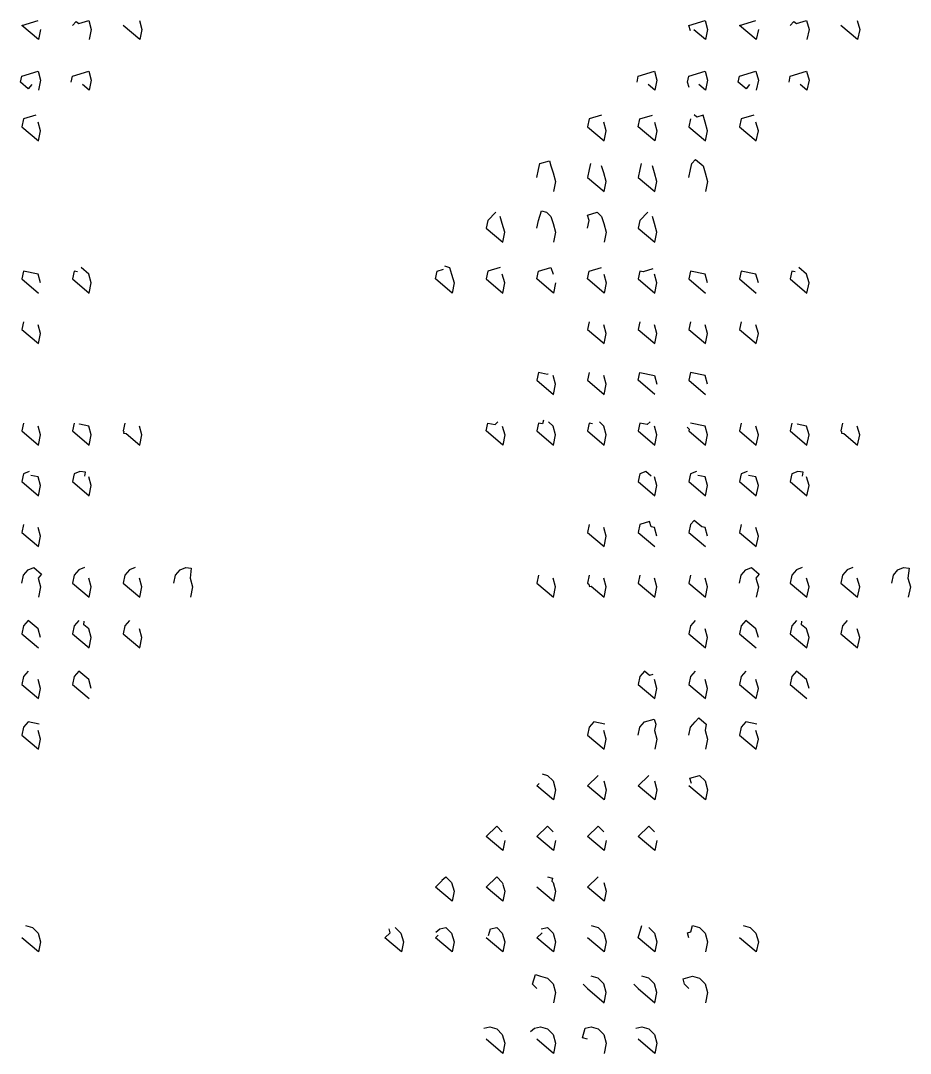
# Model space of a CAD drawing. Header units: inches. Extents: x -12292079.407 to -12292079.373, y 116895049.277 to 116895049.734.
# Drawn here: x -12292079.38712 to -12292079.37485, y 116895049.59236 to 116895049.6066 of the extents above; entities that cross this region are included whole.
import ezdxf

# ---------------------------------------------------------------- set-up
doc = ezdxf.new("R2010")
doc.units = ezdxf.units.IN
doc.header["$MEASUREMENT"] = 0

msp = doc.modelspace()

# ---------------------------------------------------------------- linework, layer by layer
for points in [[(-12292079.386845, 116895049.606477), (-12292079.386875, 116895049.606337), (-12292079.387103, 116895049.606531), (-12292079.386881, 116895049.606598)], [(-12292079.386404, 116895049.606531), (-12292079.386355, 116895049.606588), (-12292079.386318, 116895049.606557), (-12292079.386182, 116895049.606598), (-12292079.386146, 116895049.606477), (-12292079.386176, 116895049.606337)], [(-12292079.385483, 116895049.606598), (-12292079.385447, 116895049.606477), (-12292079.385477, 116895049.606337), (-12292079.385705, 116895049.606531)], [(-12292079.377882, 116895049.606459), (-12292079.377903, 116895049.606531), (-12292079.377681, 116895049.606598), (-12292079.377645, 116895049.606477), (-12292079.377675, 116895049.606337), (-12292079.377835, 116895049.606473)], [(-12292079.376505, 116895049.606531), (-12292079.376457, 116895049.606588), (-12292079.376419, 116895049.606557), (-12292079.376283, 116895049.606598), (-12292079.376247, 116895049.606477), (-12292079.376277, 116895049.606337)], [(-12292079.386967, 116895049.605717), (-12292079.387015, 116895049.605659), (-12292079.387121, 116895049.605749), (-12292079.387103, 116895049.605832), (-12292079.386881, 116895049.605899), (-12292079.386845, 116895049.605778), (-12292079.386875, 116895049.605638)], [(-12292079.386422, 116895049.605749), (-12292079.386404, 116895049.605832), (-12292079.386182, 116895049.605899), (-12292079.386146, 116895049.605778), (-12292079.386176, 116895049.605638), (-12292079.386268, 116895049.605717)], [(-12292079.377899, 116895049.605677), (-12292079.377921, 116895049.605749), (-12292079.377903, 116895049.605832), (-12292079.377681, 116895049.605899), (-12292079.377645, 116895049.605778), (-12292079.377675, 116895049.605638), (-12292079.377767, 116895049.605717)], [(-12292079.377068, 116895049.605717), (-12292079.377116, 116895049.605659), (-12292079.377222, 116895049.605749), (-12292079.377204, 116895049.605832), (-12292079.376982, 116895049.605899), (-12292079.376946, 116895049.605778), (-12292079.376976, 116895049.605638)], [(-12292079.386909, 116895049.605293), (-12292079.38708, 116895049.605242), (-12292079.387103, 116895049.605133), (-12292079.386875, 116895049.604939), (-12292079.386845, 116895049.605079), (-12292079.386881, 116895049.6052)], [(-12292079.37788, 116895049.605242), (-12292079.377903, 116895049.605133), (-12292079.377675, 116895049.604939), (-12292079.377645, 116895049.605079), (-12292079.377681, 116895049.6052), (-12292079.377709, 116895049.605293), (-12292079.377795, 116895049.605267), (-12292079.377832, 116895049.605299)], [(-12292079.377903, 116895049.604435), (-12292079.37788, 116895049.604543), (-12292079.377863, 116895049.604626), (-12292079.377814, 116895049.604683), (-12292079.377709, 116895049.604594), (-12292079.377681, 116895049.604501), (-12292079.377645, 116895049.60438), (-12292079.377675, 116895049.60424)], [(-12292079.38, 116895049.604435), (-12292079.379977, 116895049.604543), (-12292079.37996, 116895049.604626), (-12292079.379827, 116895049.604666), (-12292079.379806, 116895049.604594), (-12292079.379778, 116895049.604501), (-12292079.379742, 116895049.60438), (-12292079.379771, 116895049.60424)], [(-12292079.38, 116895049.603736), (-12292079.379977, 116895049.603844), (-12292079.379938, 116895049.603976), (-12292079.379866, 116895049.603955), (-12292079.379806, 116895049.603895), (-12292079.379778, 116895049.603802), (-12292079.379742, 116895049.603681), (-12292079.379771, 116895049.603541)], [(-12292079.379301, 116895049.603736), (-12292079.379278, 116895049.603844), (-12292079.3793, 116895049.603915), (-12292079.379167, 116895049.603955), (-12292079.379107, 116895049.603895), (-12292079.379079, 116895049.603802), (-12292079.379043, 116895049.603681), (-12292079.379072, 116895049.603541)], [(-12292079.386845, 116895049.602982), (-12292079.386881, 116895049.603103), (-12292079.38708, 116895049.603145), (-12292079.387103, 116895049.603037), (-12292079.386875, 116895049.602842)], [(-12292079.386336, 116895049.603135), (-12292079.386381, 116895049.603145), (-12292079.386404, 116895049.603037), (-12292079.386176, 116895049.602842), (-12292079.386146, 116895049.602982), (-12292079.386182, 116895049.603103), (-12292079.386287, 116895049.603192)], [(-12292079.381276, 116895049.603217), (-12292079.381204, 116895049.603196), (-12292079.381176, 116895049.603103), (-12292079.38114, 116895049.602982), (-12292079.381169, 116895049.602842), (-12292079.381398, 116895049.603037), (-12292079.381375, 116895049.603145), (-12292079.381289, 116895049.60317)], [(-12292079.378401, 116895049.603175), (-12292079.378534, 116895049.603135), (-12292079.378579, 116895049.603145), (-12292079.378602, 116895049.603037), (-12292079.378373, 116895049.602842), (-12292079.378344, 116895049.602982), (-12292079.37838, 116895049.603103)], [(-12292079.376437, 116895049.603135), (-12292079.376482, 116895049.603145), (-12292079.376505, 116895049.603037), (-12292079.376277, 116895049.602842), (-12292079.376247, 116895049.602982), (-12292079.376283, 116895049.603103), (-12292079.376388, 116895049.603192)], [(-12292079.38708, 116895049.602446), (-12292079.387103, 116895049.602338), (-12292079.386875, 116895049.602144), (-12292079.386845, 116895049.602283), (-12292079.386881, 116895049.602404)], [(-12292079.37985, 116895049.601726), (-12292079.379852, 116895049.60172), (-12292079.379977, 116895049.601747), (-12292079.38, 116895049.601639), (-12292079.379771, 116895049.601445), (-12292079.379742, 116895049.601585), (-12292079.379778, 116895049.601705)], [(-12292079.38708, 116895049.601048), (-12292079.387103, 116895049.60094), (-12292079.386875, 116895049.600746), (-12292079.386845, 116895049.600886), (-12292079.386881, 116895049.601006)], [(-12292079.386381, 116895049.601048), (-12292079.386404, 116895049.60094), (-12292079.386176, 116895049.600746), (-12292079.386146, 116895049.600886), (-12292079.386182, 116895049.601006), (-12292079.386308, 116895049.601032), (-12292079.386307, 116895049.601038)], [(-12292079.385682, 116895049.601048), (-12292079.385705, 116895049.60094), (-12292079.385697, 116895049.600933), (-12292079.3857, 116895049.600911), (-12292079.385666, 116895049.600907), (-12292079.385477, 116895049.600746), (-12292079.385447, 116895049.600886), (-12292079.385483, 116895049.601006)], [(-12292079.37991, 116895049.601087), (-12292079.379925, 116895049.601037), (-12292079.379977, 116895049.601048), (-12292079.38, 116895049.60094), (-12292079.379771, 116895049.600746), (-12292079.379742, 116895049.600886), (-12292079.379778, 116895049.601006), (-12292079.379838, 116895049.601066)], [(-12292079.379233, 116895049.601038), (-12292079.379278, 116895049.601048), (-12292079.379301, 116895049.60094), (-12292079.379072, 116895049.600746), (-12292079.379043, 116895049.600886), (-12292079.379079, 116895049.601006), (-12292079.379139, 116895049.601066)], [(-12292079.377929, 116895049.600991), (-12292079.377898, 116895049.600964), (-12292079.377903, 116895049.60094), (-12292079.377675, 116895049.600746), (-12292079.377645, 116895049.600886), (-12292079.377681, 116895049.601006), (-12292079.37788, 116895049.601048)], [(-12292079.376482, 116895049.601048), (-12292079.376505, 116895049.60094), (-12292079.376277, 116895049.600746), (-12292079.376247, 116895049.600886), (-12292079.376283, 116895049.601006), (-12292079.376409, 116895049.601032), (-12292079.376408, 116895049.601038)], [(-12292079.375783, 116895049.601048), (-12292079.375806, 116895049.60094), (-12292079.375798, 116895049.600933), (-12292079.375801, 116895049.600911), (-12292079.375767, 116895049.600907), (-12292079.375578, 116895049.600746), (-12292079.375548, 116895049.600886), (-12292079.375584, 116895049.601006)], [(-12292079.387001, 116895049.60038), (-12292079.38708, 116895049.600349), (-12292079.387103, 116895049.600241), (-12292079.386875, 116895049.600047), (-12292079.386845, 116895049.600187), (-12292079.386881, 116895049.600307), (-12292079.386981, 116895049.600328)], [(-12292079.386234, 116895049.600318), (-12292079.386227, 116895049.60037), (-12292079.386302, 116895049.60038), (-12292079.386381, 116895049.600349), (-12292079.386404, 116895049.600241), (-12292079.386176, 116895049.600047), (-12292079.386146, 116895049.600187), (-12292079.386182, 116895049.600307)], [(-12292079.378425, 116895049.600317), (-12292079.3785, 116895049.60038), (-12292079.378579, 116895049.600349), (-12292079.378602, 116895049.600241), (-12292079.378373, 116895049.600047), (-12292079.378344, 116895049.600187), (-12292079.37838, 116895049.600307)], [(-12292079.376335, 116895049.600318), (-12292079.376328, 116895049.60037), (-12292079.376403, 116895049.60038), (-12292079.376482, 116895049.600349), (-12292079.376505, 116895049.600241), (-12292079.376277, 116895049.600047), (-12292079.376247, 116895049.600187), (-12292079.376283, 116895049.600307)], [(-12292079.377645, 116895049.599488), (-12292079.377681, 116895049.599608), (-12292079.377726, 116895049.599618), (-12292079.377832, 116895049.599707), (-12292079.37788, 116895049.59965), (-12292079.377903, 116895049.599542), (-12292079.377675, 116895049.599348)], [(-12292079.38708, 116895049.59965), (-12292079.387103, 116895049.599542), (-12292079.386875, 116895049.599348), (-12292079.386845, 116895049.599488), (-12292079.386881, 116895049.599608)], [(-12292079.378344, 116895049.599488), (-12292079.37838, 116895049.599608), (-12292079.378425, 116895049.599618), (-12292079.378447, 116895049.59969), (-12292079.378579, 116895049.59965), (-12292079.378602, 116895049.599542), (-12292079.378373, 116895049.599348)], [(-12292079.387103, 116895049.598843), (-12292079.38708, 116895049.598951), (-12292079.387017, 116895049.599025), (-12292079.386938, 116895049.599056), (-12292079.386833, 116895049.598966), (-12292079.386881, 116895049.598909), (-12292079.386845, 116895049.598789), (-12292079.386875, 116895049.598649)], [(-12292079.386239, 116895049.599056), (-12292079.386318, 116895049.599025), (-12292079.386381, 116895049.598951), (-12292079.386404, 116895049.598843), (-12292079.386176, 116895049.598649), (-12292079.386146, 116895049.598789), (-12292079.386182, 116895049.598909)], [(-12292079.38554, 116895049.599056), (-12292079.38562, 116895049.599025), (-12292079.385682, 116895049.598951), (-12292079.385705, 116895049.598843), (-12292079.385477, 116895049.598649), (-12292079.385447, 116895049.598789), (-12292079.385483, 116895049.598909)], [(-12292079.385006, 116895049.598843), (-12292079.384983, 116895049.598951), (-12292079.384921, 116895049.599025), (-12292079.384841, 116895049.599056), (-12292079.384767, 116895049.599046), (-12292079.384784, 116895049.598909), (-12292079.384748, 116895049.598789), (-12292079.384778, 116895049.598649)], [(-12292079.377204, 116895049.598843), (-12292079.377181, 116895049.598951), (-12292079.377118, 116895049.599025), (-12292079.377039, 116895049.599056), (-12292079.376934, 116895049.598966), (-12292079.376982, 116895049.598909), (-12292079.376946, 116895049.598789), (-12292079.376976, 116895049.598649)], [(-12292079.375107, 116895049.598843), (-12292079.375084, 116895049.598951), (-12292079.375022, 116895049.599025), (-12292079.374942, 116895049.599056), (-12292079.374868, 116895049.599046), (-12292079.374885, 116895049.598909), (-12292079.374849, 116895049.598789), (-12292079.374879, 116895049.598649)], [(-12292079.379278, 116895049.598951), (-12292079.379301, 116895049.598843), (-12292079.379284, 116895049.598829), (-12292079.379274, 116895049.598796), (-12292079.379253, 116895049.598802), (-12292079.379072, 116895049.598649), (-12292079.379043, 116895049.598789), (-12292079.379079, 116895049.598909)], [(-12292079.386845, 116895049.59809), (-12292079.386881, 116895049.59821), (-12292079.387017, 116895049.598326), (-12292079.38708, 116895049.598252), (-12292079.387103, 116895049.598144), (-12292079.386875, 116895049.59795)], [(-12292079.386318, 116895049.598326), (-12292079.386381, 116895049.598252), (-12292079.386404, 116895049.598144), (-12292079.386176, 116895049.59795), (-12292079.386146, 116895049.59809), (-12292079.386182, 116895049.59821), (-12292079.38625, 116895049.598268), (-12292079.386244, 116895049.598317)], [(-12292079.38562, 116895049.598326), (-12292079.385682, 116895049.598252), (-12292079.385705, 116895049.598144), (-12292079.385477, 116895049.59795), (-12292079.385447, 116895049.59809), (-12292079.385483, 116895049.59821)], [(-12292079.376419, 116895049.598326), (-12292079.376482, 116895049.598252), (-12292079.376505, 116895049.598144), (-12292079.376277, 116895049.59795), (-12292079.376247, 116895049.59809), (-12292079.376283, 116895049.59821), (-12292079.376351, 116895049.598268), (-12292079.376345, 116895049.598317)], [(-12292079.387017, 116895049.597627), (-12292079.38708, 116895049.597553), (-12292079.387103, 116895049.597445), (-12292079.386875, 116895049.597251), (-12292079.386845, 116895049.597391), (-12292079.386881, 116895049.597511)], [(-12292079.386146, 116895049.597391), (-12292079.386182, 116895049.597511), (-12292079.386318, 116895049.597627), (-12292079.386381, 116895049.597553), (-12292079.386404, 116895049.597445), (-12292079.386176, 116895049.597251)], [(-12292079.378401, 116895049.597583), (-12292079.378448, 116895049.597569), (-12292079.378516, 116895049.597627), (-12292079.378579, 116895049.597553), (-12292079.378602, 116895049.597445), (-12292079.378373, 116895049.597251), (-12292079.378344, 116895049.597391), (-12292079.37838, 116895049.597511)], [(-12292079.386864, 116895049.596896), (-12292079.387017, 116895049.596928), (-12292079.38708, 116895049.596854), (-12292079.387103, 116895049.596746), (-12292079.386875, 116895049.596552), (-12292079.386845, 116895049.596692), (-12292079.386881, 116895049.596812)], [(-12292079.378602, 116895049.596746), (-12292079.378579, 116895049.596854), (-12292079.378516, 116895049.596928), (-12292079.378384, 116895049.596968), (-12292079.378362, 116895049.596896), (-12292079.37838, 116895049.596812), (-12292079.378344, 116895049.596692), (-12292079.378373, 116895049.596552)], [(-12292079.377903, 116895049.596746), (-12292079.37788, 116895049.596854), (-12292079.377817, 116895049.596928), (-12292079.377769, 116895049.596985), (-12292079.377664, 116895049.596896), (-12292079.377681, 116895049.596812), (-12292079.377645, 116895049.596692), (-12292079.377675, 116895049.596552)], [(-12292079.379928, 116895049.596213), (-12292079.379856, 116895049.596191), (-12292079.379778, 116895049.596114), (-12292079.379742, 116895049.595993), (-12292079.379771, 116895049.595853), (-12292079.38, 116895049.596047), (-12292079.379967, 116895049.59608)], [(-12292079.37787, 116895049.59608), (-12292079.377892, 116895049.596152), (-12292079.377759, 116895049.596191), (-12292079.377681, 116895049.596114), (-12292079.377645, 116895049.595993), (-12292079.377675, 116895049.595853), (-12292079.377903, 116895049.596047)], [(-12292079.381311, 116895049.594745), (-12292079.381254, 116895049.594793), (-12292079.381176, 116895049.594716), (-12292079.38114, 116895049.594595), (-12292079.381169, 116895049.594455), (-12292079.381398, 116895049.594649), (-12292079.381307, 116895049.59474)], [(-12292079.380465, 116895049.594689), (-12292079.380468, 116895049.594686), (-12292079.380441, 116895049.594595), (-12292079.38047, 116895049.594455), (-12292079.380699, 116895049.594649), (-12292079.380555, 116895049.594793), (-12292079.380477, 116895049.594716), (-12292079.380471, 116895049.594695)], [(-12292079.379856, 116895049.594793), (-12292079.379784, 116895049.594772), (-12292079.379796, 116895049.594733), (-12292079.379778, 116895049.594716), (-12292079.379742, 116895049.594595), (-12292079.379771, 116895049.594455), (-12292079.38, 116895049.594649)], [(-12292079.387052, 116895049.594122), (-12292079.386959, 116895049.594095), (-12292079.386881, 116895049.594017), (-12292079.386845, 116895049.593896), (-12292079.386875, 116895049.593756), (-12292079.387103, 116895049.59395)], [(-12292079.381394, 116895049.594028), (-12292079.381337, 116895049.594077), (-12292079.381254, 116895049.594095), (-12292079.381176, 116895049.594017), (-12292079.38114, 116895049.593896), (-12292079.381169, 116895049.593756), (-12292079.381398, 116895049.59395), (-12292079.38136, 116895049.593988)], [(-12292079.380666, 116895049.593983), (-12292079.380639, 116895049.594077), (-12292079.380555, 116895049.594095), (-12292079.380477, 116895049.594017), (-12292079.380441, 116895049.593896), (-12292079.38047, 116895049.593756), (-12292079.380699, 116895049.59395)], [(-12292079.377903, 116895049.59395), (-12292079.377924, 116895049.594022), (-12292079.377878, 116895049.594036), (-12292079.377852, 116895049.594122), (-12292079.377759, 116895049.594095), (-12292079.377681, 116895049.594017), (-12292079.377645, 116895049.593896), (-12292079.377675, 116895049.593756)], [(-12292079.38, 116895049.593251), (-12292079.38006, 116895049.593312), (-12292079.380021, 116895049.593444), (-12292079.379949, 116895049.593423), (-12292079.379856, 116895049.593396), (-12292079.379778, 116895049.593318), (-12292079.379742, 116895049.593197), (-12292079.379771, 116895049.593057)], [(-12292079.377903, 116895049.593251), (-12292079.377963, 116895049.593312), (-12292079.377985, 116895049.593384), (-12292079.377852, 116895049.593423), (-12292079.377759, 116895049.593396), (-12292079.377681, 116895049.593318), (-12292079.377645, 116895049.593197), (-12292079.377675, 116895049.593057)], [(-12292079.38009, 116895049.592658), (-12292079.380033, 116895049.592706), (-12292079.379949, 116895049.592724), (-12292079.379856, 116895049.592697), (-12292079.379778, 116895049.592619), (-12292079.379742, 116895049.592498), (-12292079.379771, 116895049.592358), (-12292079.38, 116895049.592552)], [(-12292079.379301, 116895049.592552), (-12292079.379373, 116895049.592574), (-12292079.379334, 116895049.592706), (-12292079.37925, 116895049.592724), (-12292079.379157, 116895049.592697), (-12292079.379079, 116895049.592619), (-12292079.379043, 116895049.592498), (-12292079.379072, 116895049.592358)]]:
    msp.add_lwpolyline(points, close=True)
at = {"color": 4}
for points in [[(-12292079.376946, 116895049.606477), (-12292079.376976, 116895049.606337), (-12292079.377204, 116895049.606531), (-12292079.376982, 116895049.606598)], [(-12292079.375584, 116895049.606598), (-12292079.375548, 116895049.606477), (-12292079.375578, 116895049.606337), (-12292079.375806, 116895049.606531)]]:
    msp.add_lwpolyline(points, close=True, dxfattribs=at)
at = {"color": 152}
for points in [[(-12292079.378619, 116895049.605749), (-12292079.378602, 116895049.605832), (-12292079.37838, 116895049.605899), (-12292079.378344, 116895049.605778), (-12292079.378373, 116895049.605638), (-12292079.378466, 116895049.605717)], [(-12292079.376523, 116895049.605749), (-12292079.376505, 116895049.605832), (-12292079.376283, 116895049.605899), (-12292079.376247, 116895049.605778), (-12292079.376277, 116895049.605638), (-12292079.376369, 116895049.605717)]]:
    msp.add_lwpolyline(points, close=True, dxfattribs=at)
at = {"color": 27}
for points in [[(-12292079.379107, 116895049.605293), (-12292079.379278, 116895049.605242), (-12292079.379301, 116895049.605133), (-12292079.379072, 116895049.604939), (-12292079.379043, 116895049.605079), (-12292079.379079, 116895049.6052)], [(-12292079.37838, 116895049.6052), (-12292079.378344, 116895049.605079), (-12292079.378373, 116895049.604939), (-12292079.378602, 116895049.605133), (-12292079.378579, 116895049.605242), (-12292079.378408, 116895049.605293)], [(-12292079.37701, 116895049.605293), (-12292079.377181, 116895049.605242), (-12292079.377204, 116895049.605133), (-12292079.376976, 116895049.604939), (-12292079.376946, 116895049.605079), (-12292079.376982, 116895049.6052)], [(-12292079.380505, 116895049.603196), (-12292079.380676, 116895049.603145), (-12292079.380699, 116895049.603037), (-12292079.38047, 116895049.602842), (-12292079.380441, 116895049.602982), (-12292079.380477, 116895049.603103)], [(-12292079.379742, 116895049.602982), (-12292079.379771, 116895049.602842), (-12292079.38, 116895049.603037), (-12292079.379977, 116895049.603145), (-12292079.379806, 116895049.603196), (-12292079.379778, 116895049.603103)], [(-12292079.379079, 116895049.603103), (-12292079.379043, 116895049.602982), (-12292079.379072, 116895049.602842), (-12292079.379301, 116895049.603037), (-12292079.379278, 116895049.603145), (-12292079.379107, 116895049.603196)]]:
    msp.add_lwpolyline(points, close=True, dxfattribs=at)
at = {"color": 151}
for points in [[(-12292079.379261, 116895049.604626), (-12292079.379278, 116895049.604543), (-12292079.379301, 116895049.604435), (-12292079.379072, 116895049.60424), (-12292079.379043, 116895049.60438), (-12292079.379079, 116895049.604501), (-12292079.379107, 116895049.604594)], [(-12292079.378562, 116895049.604626), (-12292079.378579, 116895049.604543), (-12292079.378602, 116895049.604435), (-12292079.378373, 116895049.60424), (-12292079.378344, 116895049.60438), (-12292079.37838, 116895049.604501), (-12292079.378408, 116895049.604594)]]:
    msp.add_lwpolyline(points, close=True, dxfattribs=at)
at = {"color": 150}
for points in [[(-12292079.380565, 116895049.603955), (-12292079.380676, 116895049.603844), (-12292079.380699, 116895049.603736), (-12292079.38047, 116895049.603541), (-12292079.380441, 116895049.603681), (-12292079.380477, 116895049.603802), (-12292079.380505, 116895049.603895)], [(-12292079.378468, 116895049.603955), (-12292079.378579, 116895049.603844), (-12292079.378602, 116895049.603736), (-12292079.378373, 116895049.603541), (-12292079.378344, 116895049.603681), (-12292079.37838, 116895049.603802), (-12292079.378408, 116895049.603895)]]:
    msp.add_lwpolyline(points, close=True, dxfattribs=at)
at = {"color": 14}
for points in [[(-12292079.377645, 116895049.602982), (-12292079.377681, 116895049.603103), (-12292079.37788, 116895049.603145), (-12292079.377903, 116895049.603037), (-12292079.377675, 116895049.602842)], [(-12292079.376946, 116895049.602982), (-12292079.376982, 116895049.603103), (-12292079.377181, 116895049.603145), (-12292079.377204, 116895049.603037), (-12292079.376976, 116895049.602842)], [(-12292079.379278, 116895049.602446), (-12292079.379301, 116895049.602338), (-12292079.379072, 116895049.602144), (-12292079.379043, 116895049.602283), (-12292079.379079, 116895049.602404)], [(-12292079.378579, 116895049.602446), (-12292079.378602, 116895049.602338), (-12292079.378373, 116895049.602144), (-12292079.378344, 116895049.602283), (-12292079.37838, 116895049.602404)], [(-12292079.37788, 116895049.602446), (-12292079.377903, 116895049.602338), (-12292079.377675, 116895049.602144), (-12292079.377645, 116895049.602283), (-12292079.377681, 116895049.602404)], [(-12292079.377181, 116895049.602446), (-12292079.377204, 116895049.602338), (-12292079.376976, 116895049.602144), (-12292079.376946, 116895049.602283), (-12292079.376982, 116895049.602404)], [(-12292079.379278, 116895049.601747), (-12292079.379301, 116895049.601639), (-12292079.379072, 116895049.601445), (-12292079.379043, 116895049.601585), (-12292079.379079, 116895049.601705)], [(-12292079.378373, 116895049.601445), (-12292079.378602, 116895049.601639), (-12292079.378579, 116895049.601747), (-12292079.37838, 116895049.601705), (-12292079.378344, 116895049.601585)], [(-12292079.377645, 116895049.601585), (-12292079.377681, 116895049.601705), (-12292079.37788, 116895049.601747), (-12292079.377903, 116895049.601639), (-12292079.377675, 116895049.601445)], [(-12292079.377181, 116895049.601048), (-12292079.377204, 116895049.60094), (-12292079.376976, 116895049.600746), (-12292079.376946, 116895049.600886), (-12292079.376982, 116895049.601006)], [(-12292079.379278, 116895049.59965), (-12292079.379301, 116895049.599542), (-12292079.379072, 116895049.599348), (-12292079.379043, 116895049.599488), (-12292079.379079, 116895049.599608)], [(-12292079.377181, 116895049.59965), (-12292079.377204, 116895049.599542), (-12292079.376976, 116895049.599348), (-12292079.376946, 116895049.599488), (-12292079.376982, 116895049.599608)], [(-12292079.379977, 116895049.598951), (-12292079.38, 116895049.598843), (-12292079.379771, 116895049.598649), (-12292079.379742, 116895049.598789), (-12292079.379778, 116895049.598909)], [(-12292079.378579, 116895049.598951), (-12292079.378602, 116895049.598843), (-12292079.378373, 116895049.598649), (-12292079.378344, 116895049.598789), (-12292079.37838, 116895049.598909)], [(-12292079.37788, 116895049.598951), (-12292079.377903, 116895049.598843), (-12292079.377675, 116895049.598649), (-12292079.377645, 116895049.598789), (-12292079.377681, 116895049.598909)]]:
    msp.add_lwpolyline(points, close=True, dxfattribs=at)
at = {"color": 149}
for points in [[(-12292079.380477, 116895049.601006), (-12292079.380441, 116895049.600886), (-12292079.38047, 116895049.600746), (-12292079.380699, 116895049.60094), (-12292079.380676, 116895049.601048), (-12292079.380576, 116895049.601027), (-12292079.380537, 116895049.601066)], [(-12292079.37844, 116895049.601066), (-12292079.37848, 116895049.601027), (-12292079.378579, 116895049.601048), (-12292079.378602, 116895049.60094), (-12292079.378373, 116895049.600746), (-12292079.378344, 116895049.600886), (-12292079.37838, 116895049.601006)]]:
    msp.add_lwpolyline(points, close=True, dxfattribs=at)
at = {"color": 148}
for points in [[(-12292079.377801, 116895049.60038), (-12292079.37788, 116895049.600349), (-12292079.377903, 116895049.600241), (-12292079.377675, 116895049.600047), (-12292079.377645, 116895049.600187), (-12292079.377681, 116895049.600307), (-12292079.377781, 116895049.600328)], [(-12292079.377102, 116895049.60038), (-12292079.377181, 116895049.600349), (-12292079.377204, 116895049.600241), (-12292079.376976, 116895049.600047), (-12292079.376946, 116895049.600187), (-12292079.376982, 116895049.600307), (-12292079.377082, 116895049.600328)]]:
    msp.add_lwpolyline(points, close=True, dxfattribs=at)
at = {"color": 147}
for points in [[(-12292079.37634, 116895049.599056), (-12292079.376419, 116895049.599025), (-12292079.376482, 116895049.598951), (-12292079.376505, 116895049.598843), (-12292079.376277, 116895049.598649), (-12292079.376247, 116895049.598789), (-12292079.376283, 116895049.598909)], [(-12292079.375641, 116895049.599056), (-12292079.375721, 116895049.599025), (-12292079.375783, 116895049.598951), (-12292079.375806, 116895049.598843), (-12292079.375578, 116895049.598649), (-12292079.375548, 116895049.598789), (-12292079.375584, 116895049.598909)]]:
    msp.add_lwpolyline(points, close=True, dxfattribs=at)
at = {"color": 28}
for points in [[(-12292079.377817, 116895049.598326), (-12292079.37788, 116895049.598252), (-12292079.377903, 116895049.598144), (-12292079.377675, 116895049.59795), (-12292079.377645, 116895049.59809), (-12292079.377681, 116895049.59821)], [(-12292079.376946, 116895049.59809), (-12292079.376982, 116895049.59821), (-12292079.377118, 116895049.598326), (-12292079.377181, 116895049.598252), (-12292079.377204, 116895049.598144), (-12292079.376976, 116895049.59795)], [(-12292079.375721, 116895049.598326), (-12292079.375783, 116895049.598252), (-12292079.375806, 116895049.598144), (-12292079.375578, 116895049.59795), (-12292079.375548, 116895049.59809), (-12292079.375584, 116895049.59821)], [(-12292079.377817, 116895049.597627), (-12292079.37788, 116895049.597553), (-12292079.377903, 116895049.597445), (-12292079.377675, 116895049.597251), (-12292079.377645, 116895049.597391), (-12292079.377681, 116895049.597511)], [(-12292079.377118, 116895049.597627), (-12292079.377181, 116895049.597553), (-12292079.377204, 116895049.597445), (-12292079.376976, 116895049.597251), (-12292079.376946, 116895049.597391), (-12292079.376982, 116895049.597511)], [(-12292079.376247, 116895049.597391), (-12292079.376283, 116895049.597511), (-12292079.376419, 116895049.597627), (-12292079.376482, 116895049.597553), (-12292079.376505, 116895049.597445), (-12292079.376277, 116895049.597251)]]:
    msp.add_lwpolyline(points, close=True, dxfattribs=at)
at = {"color": 146}
for points in [[(-12292079.379061, 116895049.596896), (-12292079.379215, 116895049.596928), (-12292079.379278, 116895049.596854), (-12292079.379301, 116895049.596746), (-12292079.379072, 116895049.596552), (-12292079.379043, 116895049.596692), (-12292079.379079, 116895049.596812)], [(-12292079.376965, 116895049.596896), (-12292079.377118, 116895049.596928), (-12292079.377181, 116895049.596854), (-12292079.377204, 116895049.596746), (-12292079.376976, 116895049.596552), (-12292079.376946, 116895049.596692), (-12292079.376982, 116895049.596812)]]:
    msp.add_lwpolyline(points, close=True, dxfattribs=at)
at = {"color": 13}
for points in [[(-12292079.379079, 116895049.596114), (-12292079.379043, 116895049.595993), (-12292079.379072, 116895049.595853), (-12292079.379301, 116895049.596047), (-12292079.379157, 116895049.596191)], [(-12292079.37838, 116895049.596114), (-12292079.378344, 116895049.595993), (-12292079.378373, 116895049.595853), (-12292079.378602, 116895049.596047), (-12292079.378458, 116895049.596191)], [(-12292079.380441, 116895049.595294), (-12292079.38047, 116895049.595154), (-12292079.380699, 116895049.595348), (-12292079.380555, 116895049.595492), (-12292079.380477, 116895049.595415)], [(-12292079.379742, 116895049.595294), (-12292079.379771, 116895049.595154), (-12292079.38, 116895049.595348), (-12292079.379856, 116895049.595492), (-12292079.379778, 116895049.595415)], [(-12292079.379043, 116895049.595294), (-12292079.379072, 116895049.595154), (-12292079.379301, 116895049.595348), (-12292079.379157, 116895049.595492), (-12292079.379079, 116895049.595415)], [(-12292079.378344, 116895049.595294), (-12292079.378373, 116895049.595154), (-12292079.378602, 116895049.595348), (-12292079.378458, 116895049.595492), (-12292079.37838, 116895049.595415)], [(-12292079.379079, 116895049.594716), (-12292079.379043, 116895049.594595), (-12292079.379072, 116895049.594455), (-12292079.379301, 116895049.594649), (-12292079.379157, 116895049.594793)]]:
    msp.add_lwpolyline(points, close=True, dxfattribs=at)
at = {"color": 145}
for points in [[(-12292079.381953, 116895049.594095), (-12292079.381875, 116895049.594017), (-12292079.381839, 116895049.593896), (-12292079.381868, 116895049.593756), (-12292079.382097, 116895049.59395), (-12292079.382025, 116895049.594022), (-12292079.382036, 116895049.594077)], [(-12292079.37994, 116895049.594077), (-12292079.379856, 116895049.594095), (-12292079.379778, 116895049.594017), (-12292079.379742, 116895049.593896), (-12292079.379771, 116895049.593756), (-12292079.38, 116895049.59395), (-12292079.379928, 116895049.594022)]]:
    msp.add_lwpolyline(points, close=True, dxfattribs=at)
at = {"color": 29}
for points in [[(-12292079.37925, 116895049.594122), (-12292079.379157, 116895049.594095), (-12292079.379079, 116895049.594017), (-12292079.379043, 116895049.593896), (-12292079.379072, 116895049.593756), (-12292079.379301, 116895049.59395)], [(-12292079.378458, 116895049.594095), (-12292079.37838, 116895049.594017), (-12292079.378344, 116895049.593896), (-12292079.378373, 116895049.593756), (-12292079.378602, 116895049.59395), (-12292079.378551, 116895049.594122)], [(-12292079.377153, 116895049.594122), (-12292079.37706, 116895049.594095), (-12292079.376982, 116895049.594017), (-12292079.376946, 116895049.593896), (-12292079.376976, 116895049.593756), (-12292079.377204, 116895049.59395)]]:
    msp.add_lwpolyline(points, close=True, dxfattribs=at)
at = {"color": 144}
for points in [[(-12292079.379361, 116895049.593312), (-12292079.379301, 116895049.593251), (-12292079.379072, 116895049.593057), (-12292079.379043, 116895049.593197), (-12292079.379079, 116895049.593318), (-12292079.379157, 116895049.593396), (-12292079.37925, 116895049.593423)], [(-12292079.378662, 116895049.593312), (-12292079.378602, 116895049.593251), (-12292079.378373, 116895049.593057), (-12292079.378344, 116895049.593197), (-12292079.37838, 116895049.593318), (-12292079.378458, 116895049.593396), (-12292079.378551, 116895049.593423)]]:
    msp.add_lwpolyline(points, close=True, dxfattribs=at)
at = {"color": 143}
for points in [[(-12292079.380732, 116895049.592706), (-12292079.380648, 116895049.592724), (-12292079.380555, 116895049.592697), (-12292079.380477, 116895049.592619), (-12292079.380441, 116895049.592498), (-12292079.38047, 116895049.592358), (-12292079.380699, 116895049.592552)], [(-12292079.378635, 116895049.592706), (-12292079.378551, 116895049.592724), (-12292079.378458, 116895049.592697), (-12292079.37838, 116895049.592619), (-12292079.378344, 116895049.592498), (-12292079.378373, 116895049.592358), (-12292079.378602, 116895049.592552)]]:
    msp.add_lwpolyline(points, close=True, dxfattribs=at)

doc.saveas('drawing.dxf')
